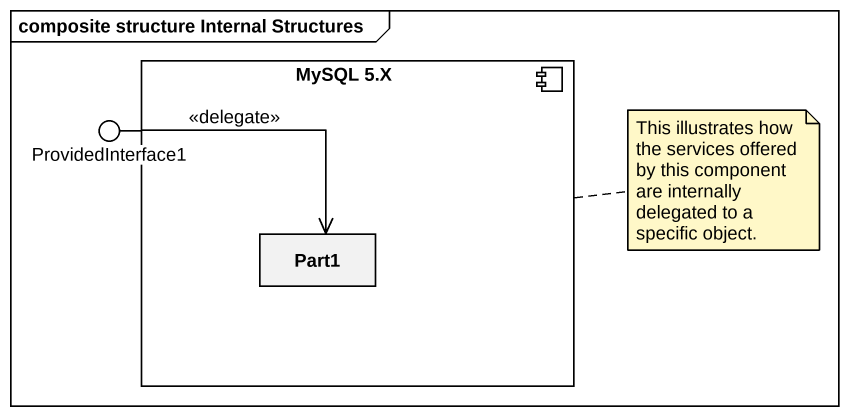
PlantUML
@startuml
mainframe composite structure Internal Structures
component "MySQL 5.X" as MySQL_5_X {
  rectangle Part1
}
() ProvidedInterface1
MySQL_5_X -left- ProvidedInterface1
ProvidedInterface1 --> Part1 : <<delegate>>
note right of MySQL_5_X : This illustrates how the services offered by this component are internally delegated to a specific object.
@enduml
